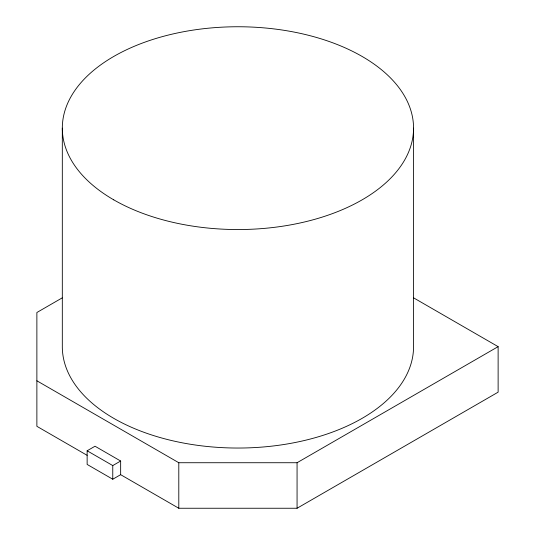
<?xml version="1.0" encoding="UTF-8"?>
<svg xmlns="http://www.w3.org/2000/svg" width="535" height="535" viewBox="0 0 535 535"><rect width="100%" height="100%" fill="white"/><g stroke="black" fill="none" stroke-linecap="round" stroke-linejoin="round"><path stroke-width="0.8" d="M62.187 297.895L36.875 312.507L36.875 426.315L87.125 455.325M120.649 474.679L112.765 479.233L87.138 464.433L87.138 450.778L95.023 446.23L120.649 461.023L120.649 474.679L178.797 508.25L297.065 508.25L498.125 392.168L498.125 346.647L413.562 297.828M87.138 450.778L112.765 465.57L120.649 461.023M36.875 380.793L178.797 462.728L297.065 462.728L498.125 346.647M413.555 128.146L413.555 346.647A175.62 101.396 0 0 1 237.935 448.042A175.62 101.396 0 0 1 62.314 346.647L62.314 128.146M297.065 462.728L297.065 508.25M178.797 462.728L178.797 508.25M112.765 465.57L112.765 479.233M113.748 199.843A175.62 101.396 0 0 0 407.57 154.388A175.62 101.396 0 0 0 192.48 30.207A175.62 101.396 0 0 0 113.748 199.843"/></g></svg>
